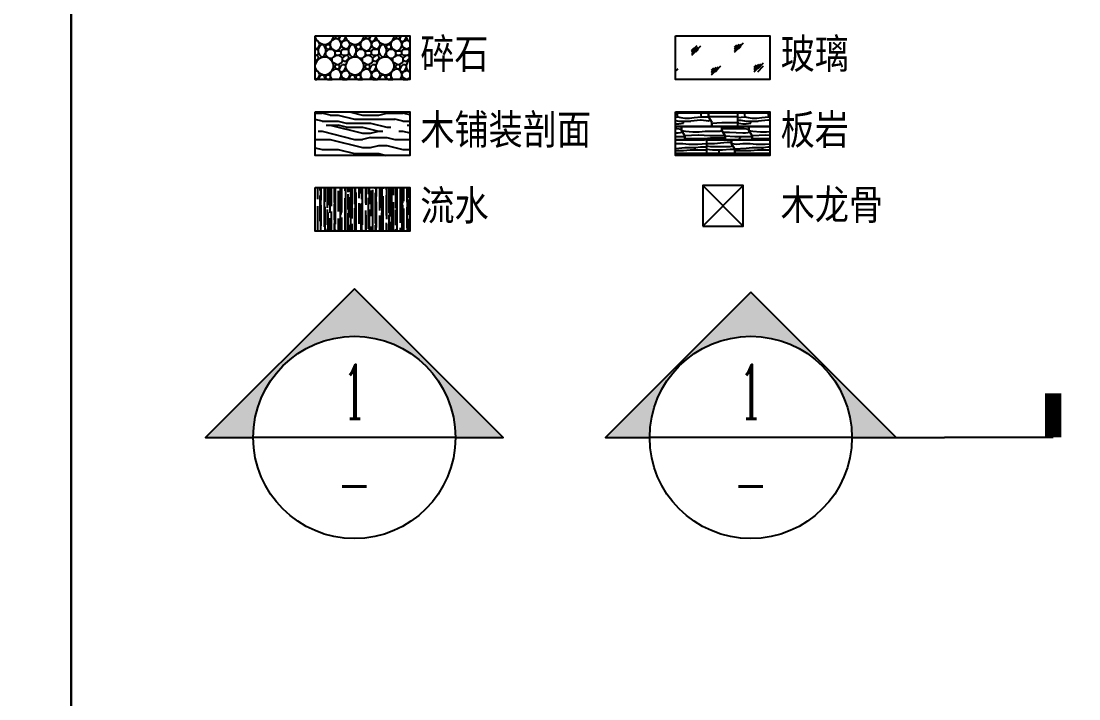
# Model space of a CAD drawing. Header units: millimetres. Extents: x -1491330 to -1355454, y 1413078 to 1531173.
# Drawn here: x -1392808 to -1385117, y 1515250 to 1520178 of the extents above; entities that cross this region are included whole.
import ezdxf
from ezdxf.enums import TextEntityAlignment as Align

# ---------------------------------------------------------------- set-up
doc = ezdxf.new("R2010")
doc.units = ezdxf.units.MM
doc.header["$LTSCALE"] = 10
doc.layers.get('0').update_dxf_attribs({"linetype": 'CONTINUOUS'})
for name, color, linetype in [('DIM_IDEN', 3, 'CONTINUOUS'), ('DIM_SYMB', 3, 'CONTINUOUS'), ('L-Hatch', 8, 'CONTINUOUS'), ('PUB_TEXT', 7, 'CONTINUOUS')]:
    doc.layers.add(name, color=color, linetype=linetype)
doc.styles.add('_TCH_LABEL', font='COMPLEX', dxfattribs={"bigfont": 'GBCBIG'})
doc.styles.get("Standard").update_dxf_attribs({"font": 'tssdeng.shx', "width": 0.7, "bigfont": 'hztxt.shx'})

# ---------------------------------------------------------------- blocks, each defined once
blk = doc.blocks.new('*U28')
blk.add_hatch(color=256).paths.add_polyline_path([(0, 11.488), (-11.488, 0), (-8, 0, -1), (8, 0), (11.488, 0)])
blk.add_lwpolyline([(0, 11.488), (-11.488, 0), (-8, 0, -1), (8, 0), (11.488, 0), (0, 11.488)], format="xyb", close=True)
at = {"const_width": 1.312}
blk.add_lwpolyline([(23.917, 0), (23.917, 3.5)], dxfattribs=at)
for points in [[(8, 0), (15.334, 0)], [(21.334, 0), (15.334, 0)], [(23.917, 0), (18.667, 0)]]:
    blk.add_lwpolyline(points)
blk = doc.blocks.new('*U27')
blk.add_hatch(color=256).paths.add_polyline_path([(0, 11.766), (-11.766, 0), (-8, 0, -1), (8, 0), (11.766, 0)])
blk.add_lwpolyline([(0, 11.766), (-11.766, 0), (-8, 0, -1), (8, 0), (11.766, 0), (0, 11.766)], format="xyb", close=True)

msp = doc.modelspace()

# ---------------------------------------------------------------- hatches: boundary and pattern name
at = {"layer": 'L-Hatch'}
h = msp.add_hatch(dxfattribs=at)
h.set_pattern_fill('卵石砌体', color=256, scale=29.411765, style=0)
h.set_pattern_definition([(0, (-1390514.43, 1523613.56), (0, 220.588), [11.0294, -33.088, 11.0294, -165.441]), (0, (-1390459.29, 1523635.62), (0, 220.588), [11.03, -209.559]), (0, (-1390569.58, 1523657.67), (0, 220.588), [22.059, -198.529]), (0, (-1390624.73, 1523668.7), (0, 220.588), [33.088, -187.5]), (0, (-1390514.43, 1523679.73), (0, 220.588), [22.059, -22.059, 33.088, -143.3824]), (0, (-1390525.46, 1523712.82), (0, 220.588), [33.088, -187.5]), (0, (-1390580.6, 1523723.85), (0, 220.588), [33.088, -77.206, 33.088, -77.206]), (0, (-1390624.73, 1523756.94), (0, 220.588), [33.088, -11.0294, 11.0294, -165.441]), (0, (-1390481.34, 1523779), (0, 220.588), [11.029, -209.559]), (0, (-1390525.46, 1523801.06), (0, 220.588), [22.059, -198.529]), (90, (-1390668.84, 1523812.09), (-220.588, 1e-14), [22.059, -198.529]), (90, (-1390646.79, 1523657.67), (-220.588, 1e-14), [11.0294, -22.059, 33.088, -154.412]), (90, (-1390591.64, 1523679.73), (-220.588, 1e-14), [44.1176, -11.0294, 11.0294, -154.412]), (90, (-1390558.55, 1523734.88), (-220.588, 1e-14), [33.088, -187.5]), (90, (-1390547.52, 1523635.62), (-220.588, 1e-14), [22.059, -198.529]), (90, (-1390536.5, 1523812.09), (-220.588, 1e-14), [22.059, -198.529]), (90, (-1390525.46, 1523679.73), (-220.588, 1e-14), [22.059, -110.294, 11.0294, -77.206]), (90, (-1390492.37, 1523790.03), (-220.588, 1e-14), [11.0294, -11.0294, 11.0294, -187.5]), (90, (-1390481.34, 1523690.76), (-220.588, 1e-14), [22.059, -33.088, 22.059, -143.3824]), (90, (-1390470.32, 1523635.62), (-220.588, 1e-14), [22.059, -198.53]), (45, (-1390657.82, 1523635.62), (1e-14, 220.588), [31.196, -62.392, 46.794, -171.5775]), (45, (-1390668.84, 1523635.62), (1e-14, 220.588), [31.196, -280.763]), (45, (-1390547.52, 1523657.67), (1e-14, 220.588), [31.196, -280.763]), (45, (-1390569.58, 1523767.97), (1e-14, 220.588), [31.196, -280.763]), (45, (-1390470.32, 1523657.67), (1e-14, 220.588), [31.196, -280.763]), (45, (-1390657.82, 1523679.73), (1e-14, 220.588), [15.598, -296.361]), (45, (-1390635.76, 1523745.91), (1e-14, 220.588), [15.598, -296.361]), (45, (-1390613.7, 1523668.7), (1e-14, 220.588), [15.598, -296.361]), (45, (-1390591.64, 1523745.91), (1e-14, 220.588), [15.598, -296.361]), (45, (-1390525.46, 1523701.79), (1e-14, 220.588), [15.598, -296.361]), (45, (-1390525.46, 1523823.12), (1e-14, 220.588), [15.598, -296.361]), (45, (-1390503.4, 1523801.06), (1e-14, 220.588), [15.598, -296.361]), (45, (-1390492.37, 1523679.73), (1e-14, 220.588), [15.598, -296.361]), (45, (-1390481.34, 1523624.59), (1e-14, 220.588), [15.598, -296.361]), (45, (-1390481.34, 1523712.82), (1e-14, 220.588), [15.598, -296.361]), (45, (-1390481.34, 1523823.12), (1e-14, 220.588), [15.598, -296.361]), (45, (-1390470.32, 1523779), (1e-14, 220.588), [15.598, -296.361]), (135, (-1390514.43, 1523801.06), (-220.588, 1e-14), [15.598, -296.361]), (135, (-1390492.37, 1523823.12), (-220.588, 1e-14), [15.598, -296.361]), (135, (-1390481.34, 1523779), (-220.588, 1e-14), [15.598, -296.361]), (135, (-1390448.26, 1523823.12), (-220.588, 1e-14), [15.598, -296.361]), (135, (-1390558.55, 1523745.91), (-220.588, 1e-14), [15.598, -296.361]), (135, (-1390580.61, 1523723.85), (-220.588, 1e-14), [15.598, -296.361]), (135, (-1390646.79, 1523668.7), (-220.588, 1e-14), [15.598, -296.361]), (135, (-1390624.73, 1523668.7), (-220.588, 1e-14), [15.598, -296.361]), (135, (-1390602.67, 1523745.91), (-220.588, 1e-14), [15.598, -296.361]), (135, (-1390646.79, 1523712.82), (-220.588, 1e-14), [15.598, -296.361]), (135, (-1390514.43, 1523679.73), (-220.588, 1e-14), [15.598, -296.361]), (135, (-1390481.34, 1523701.79), (-220.588, 1e-14), [15.598, -296.361]), (135, (-1390470.32, 1523657.67), (-220.588, 1e-14), [15.598, -296.361]), (135, (-1390470.32, 1523679.73), (-220.588, 1e-14), [15.598, -296.361]), (135, (-1390459.29, 1523635.62), (-220.588, 1e-14), [15.598, -296.361]), (135, (-1390635.76, 1523767.97), (-220.588, 1e-14), [31.196, -280.763]), (135, (-1390525.46, 1523701.79), (-220.588, 1e-14), [31.196, -280.763]), (135, (-1390536.49, 1523624.59), (-220.588, 1e-14), [77.99, -233.969]), (26.565, (-1390668.845, 1523723.85), (220.5882, 2e-06), [24.662, -468.589]), (26.565, (-1390635.76, 1523657.67), (220.5882, 2e-06), [24.662, -468.589]), (26.565, (-1390591.64, 1523756.94), (220.5882, 2e-06), [24.662, -468.589]), (26.565, (-1390503.4, 1523613.56), (220.5882, 2e-06), [24.662, -468.589]), (26.565, (-1390536.49, 1523668.7), (220.5882, 2e-06), [24.662, -468.589]), (26.565, (-1390514.43, 1523712.82), (220.5882, 2e-06), [24.662, -468.589]), (26.565, (-1390547.52, 1523790.03), (220.5882, 2e-06), [24.662, -468.589]), (26.565, (-1390470.32, 1523779), (220.5882, 2e-06), [24.662, -468.589]), (63.435, (-1390646.79, 1523723.85), (2e-07, 220.5882), [24.662, -468.589]), (63.435, (-1390646.79, 1523734.88), (2e-07, 220.5882), [24.662, -468.589]), (63.435, (-1390558.55, 1523767.97), (2e-07, 220.5882), [49.324, -443.927]), (63.435, (-1390481.345, 1523756.94), (2e-07, 220.5882), [24.662, -468.589]), (63.435, (-1390492.37, 1523723.85), (2e-07, 220.5882), [24.662, -468.589]), (63.435, (-1390602.67, 1523679.73), (2e-07, 220.5882), [24.662, -468.589]), (63.435, (-1390492.37, 1523801.06), (2e-07, 220.5882), [24.662, -468.589]), (63.435, (-1390459.29, 1523790.03), (2e-07, 220.5882), [24.662, -468.589]), (116.565, (-1390657.82, 1523790.03), (-2e-06, 220.5882), [24.662, -468.588]), (116.565, (-1390536.49, 1523613.56), (-2e-06, 220.5882), [24.662, -468.588]), (116.565, (-1390635.76, 1523756.94), (-2e-06, 220.5882), [24.662, -468.588]), (116.565, (-1390470.32, 1523734.88), (-2e-06, 220.5882), [24.662, -468.588]), (116.565, (-1390547.52, 1523723.85), (-2e-06, 220.5882), [24.662, -468.588]), (116.565, (-1390481.345, 1523767.97), (-2e-06, 220.5882), [24.662, -468.588]), (116.565, (-1390591.64, 1523723.85), (-2e-06, 220.5882), [24.662, -468.588]), (116.565, (-1390635.76, 1523679.73), (-2e-06, 220.5882), [24.662, -468.588]), (153.435, (-1390646.79, 1523779), (-220.5882, 2e-07), [24.662, -468.589]), (153.435, (-1390569.58, 1523657.67), (-220.5882, 2e-07), [24.662, -468.589]), (153.435, (-1390613.7, 1523756.94), (-220.5882, 2e-07), [24.662, -468.589]), (153.435, (-1390481.345, 1523668.7), (-220.5882, 2e-07), [24.662, -468.589]), (153.435, (-1390514.43, 1523613.56), (-220.5882, 2e-07), [24.662, -468.589]), (153.435, (-1390492.37, 1523790.03), (-220.5882, 2e-07), [24.662, -468.589]), (153.435, (-1390525.46, 1523712.82), (-220.5882, 2e-07), [24.662, -468.589]), (153.435, (-1390646.79, 1523779), (-220.5882, 2e-07), [24.662, -468.589]), (153.435, (-1390448.26, 1523723.85), (-220.5882, 2e-07), [24.662, -468.589]), (243.435, (-1390657.82, 1523635.62), (-2e-07, -220.5882), [24.662, -468.589])])
h.paths.add_polyline_path([(-1390668.8, 1520070), (-1390668.8, 1519753.1), (-1389982.7, 1519753.1), (-1389982.7, 1520070)])
h = msp.add_hatch(dxfattribs=at)
h.set_pattern_fill('玻璃1', color=256, scale=29.411765, style=0)
h.set_pattern_definition([(45, (-1251627.07, 1532047.1), (-144.0834, 144.0834), [65.88235, -169.41176]), (45, (-1251598.83, 1532058.87), (-144.0834, 144.0834), [28.2353, -207.05882]), (45, (-1251627.07, 1532058.87), (-144.0834, 144.0834), [47.05882, -188.2353]), (45, (-1251612.95, 1532047.1), (158.05916, -158.05916), [58.82353, -176.4706]), (45, (-1251627.07, 1532035.34), (-144.0834, 144.0834), [94.11765, -141.17647]), (45, (-1251627.07, 1532070.64), (-144.0834, 144.0834), [23.5294, -211.7647])])
h.paths.add_polyline_path([(-1388049.4, 1520070), (-1388049.4, 1519753.1), (-1387363.2, 1519753.1), (-1387363.2, 1520070)])
h = msp.add_hatch(dxfattribs=at)
h.set_pattern_fill('木纹02', color=256, scale=147.058824, style=0)
h.set_pattern_definition([(0, (-1423620.2, 1486376.6), (0, 588.235), [117.647, -176.4706, 58.8235, -235.294]), (0, (-1423208.4, 1486391.3), (0, 588.235), [117.647, -470.588]), (0, (-1423267.25, 1486420.7), (0, 588.235), [58.8235, -529.412]), (0, (-1423590.8, 1486435.4), (0, 588.235), [29.4118, -411.7647, 29.4118, -117.647]), (0, (-1423384.9, 1486464.8), (0, 588.235), [117.647, -176.4706, 29.4118, -264.706]), (0, (-1423531.96, 1486479.5), (0, 588.235), [88.235, -500]), (0, (-1423384.9, 1486494.23), (0, 588.235), [176.4706, -411.765]), (0, (-1423561.37, 1486508.94), (0, 588.235), [117.647, -470.588]), (0, (-1423326.1, 1486523.65), (0, 588.235), [294.118, -294.118]), (0, (-1423502.55, 1486553.06), (0, 588.235), [58.8235, -176.4706, 117.647, -235.294]), (0, (-1423090.8, 1486567.76), (0, 588.235), [117.647, -470.588]), (0, (-1423208.4, 1486582.47), (0, 588.235), [58.8235, -529.412]), (0, (-1423326.1, 1486597.2), (0, 588.235), [58.8235, -529.412]), (0, (-1423620.2, 1486611.9), (0, 588.235), [117.647, -470.588]), (0, (-1423326.1, 1486626.6), (0, 588.235), [117.647, -470.588]), (0, (-1423326.1, 1486656), (0, 588.235), [117.647, -117.647, 117.647, -235.294]), (0, (-1423443.7, 1486685.4), (0, 588.235), [58.8235, -294.1176, 117.647, -117.647]), (0, (-1423326.1, 1486700.1), (0, 588.235), [176.4706, -411.765]), (0, (-1423326.1, 1486729.5), (0, 588.235), [117.647, -470.588]), (0, (-1423561.37, 1486744.23), (0, 588.235), [176.4706, -235.294, 58.8235, -117.647]), (0, (-1423561.37, 1486773.65), (0, 588.235), [294.118, -294.118]), (0, (-1423208.4, 1486788.35), (0, 588.235), [58.8235, -529.412]), (0, (-1423384.9, 1486803.06), (0, 588.235), [117.647, -470.588]), (0, (-1423502.55, 1486817.76), (0, 588.235), [58.8235, -235.294, 58.8235, -235.294]), (0, (-1423561.37, 1486832.47), (0, 588.235), [58.8235, -176.4706, 117.647, -235.294]), (0, (-1423443.7, 1486847.2), (0, 588.235), [58.8235, -294.1176, 58.8235, -176.4706]), (0, (-1423326.1, 1486861.9), (0, 588.235), [176.4706, -411.765]), (0, (-1423561.37, 1486891.3), (0, 588.235), [117.647, -470.588]), (0, (-1423267.25, 1486906), (0, 588.235), [58.8235, -529.412]), (0, (-1423149.6, 1486920.7), (0, 588.235), [58.8235, -529.412]), (14.03624, (-1423208.43, 1486420.7), (588.2353, -2e-08), [60.588, -2364.768]), (14.03624, (-1423149.6, 1486553.06), (588.2353, -2e-08), [60.588, -2364.768]), (14.03624, (-1423208.43, 1486906), (588.2353, -2e-08), [60.588, -2364.768]), (14.03624, (-1423384.9, 1486685.41), (588.2353, -2e-08), [60.588, -2364.768]), (14.03624, (-1423267.25, 1486773.65), (588.2353, -2e-08), [60.588, -2364.768]), (14.03624, (-1423208.43, 1486729.53), (588.2353, -2e-08), [60.588, -2364.768]), (14.03624, (-1423502.55, 1486832.47), (588.2353, -2e-08), [60.588, -2364.768]), (14.03624, (-1423267.25, 1486803.06), (588.2353, -2e-08), [60.588, -2364.768]), (14.03624, (-1423149.6, 1486582.47), (588.2353, -2e-08), [121.1765, -2304.18]), (14.03624, (-1423208.43, 1486626.59), (588.2353, -2e-08), [121.1765, -2304.18]), (14.03624, (-1423208.43, 1486656), (588.2353, -2e-08), [121.1765, -2304.18]), (165.96376, (-1423384.9, 1486464.82), (-588.2353, -2e-08), [60.5882, -121.1765, 60.5882, -2183.0033]), (165.96376, (-1423502.55, 1486553.06), (-588.2353, -2e-08), [60.588, -2364.768]), (165.96376, (-1423502.55, 1486817.76), (-588.2353, -2e-08), [121.1765, -2304.18]), (194.03624, (-1423208.43, 1486391.3), (-588.2353, 2e-08), [60.588, -2364.768]), (345.96376, (-1423090.78, 1486391.3), (588.2353, 2e-08), [60.588, -2364.768]), (345.96376, (-1423267.25, 1486597.18), (588.2353, 2e-08), [60.588, -2364.768]), (345.96376, (-1423149.6, 1486700.12), (588.2353, 2e-08), [60.588, -2364.768]), (345.96376, (-1423384.9, 1486744.23), (588.2353, 2e-08), [60.588, -2364.768]), (345.96376, (-1423443.72, 1486817.76), (588.2353, 2e-08), [60.588, -2364.768]), (345.96376, (-1423384.9, 1486847.18), (588.2353, 2e-08), [60.588, -2364.768]), (345.96376, (-1423384.9, 1486744.23), (588.2353, 2e-08), [60.588, -2364.768]), (345.96376, (-1423208.43, 1486832.47), (588.2353, 2e-08), [242.353, -2183.003]), (345.96376, (-1423561.37, 1486435.41), (588.2353, 2e-08), [242.353, -2183.003]), (345.96376, (-1423502.55, 1486479.53), (588.2353, 2e-08), [242.353, -2183.003]), (345.96376, (-1423443.72, 1486508.94), (588.2353, 2e-08), [60.5882, -121.1765, 121.1765, -2122.415]), (345.96376, (-1423443.72, 1486553.06), (588.2353, 2e-08), [121.1765, -121.1765, 121.1765, -2061.8268]), (345.96376, (-1423502.55, 1486611.88), (588.2353, 2e-08), [242.353, -2183.003]), (345.96376, (-1423561.37, 1486656), (588.2353, 2e-08), [242.353, -2183.003]), (345.96376, (-1423561.37, 1486685.41), (588.2353, 2e-08), [242.353, -2183.003]), (345.96376, (-1423149.6, 1486861.88), (588.2353, 2e-08), [60.588, -2364.768]), (345.96377, (-1423090.78, 1486920.7), (588.2353, 0.0001), [121.1765, -2304.18]), (345.96377, (-1423443.72, 1486891.3), (588.2353, 0.0001), [121.1765, -2304.18]), (345.96376, (-1423502.55, 1486376.59), (588.2353, 1e-05), [242.353, -2183.003]), (345.96376, (-1423149.6, 1486788.35), (588.2353, 1e-05), [181.765, -2243.5915]), (345.96376, (-1423090.78, 1486744.23), (588.2353, 1e-05), [363.5294, -2061.827])])
h.paths.add_polyline_path([(-1390668.8, 1519518.5), (-1390668.8, 1519201.6), (-1389982.7, 1519201.6), (-1389982.7, 1519518.5)])
h = msp.add_hatch(dxfattribs=at)
h.set_pattern_fill('CLSTN', color=256, scale=294.117647, pattern_type=2)
h.set_pattern_definition([(270, (-1269735.96, 1632993.8), (490, -9e-14), [98, -392]), (270, (-1269245.96, 1632993.8), (490, -9e-14), [98, -392]), (180, (-1269500.76, 1632626.3), (-6e-14, -490), [9.8, -480.2]), (270, (-1269510.56, 1632699.8), (490, -9e-14), [98, -392]), (296.56505, (-1269270.46, 1632773.3), (490, -490.00002), [10.9567, -1084.7166]), (270, (-1269270.46, 1632783.1), (490, -9e-14), [9.8, -480.2]), (288.43495, (-1269275.36, 1632797.8), (490.00002, -979.99999), [15.4952, -1534.0209]), (315, (-1269471.36, 1632817.4), (490, -1e-13), [6.9296, -686.035]), (63.43495, (-1269471.36, 1632817.4), (-4e-06, 490), [21.9135, -1073.7599]), (270, (-1269466.46, 1632812.5), (490, -9e-14), [14.7, -475.3]), (270, (-1269461.56, 1632851.7), (490, -9e-14), [14.7, -475.3]), (270, (-1269446.86, 1632895.8), (490, -9e-14), [24.5, -465.5]), (296.56505, (-1269476.26, 1632881.1), (490, -490.00002), [10.9567, -1084.7166]), (270, (-1269471.36, 1632871.3), (490, -9e-14), [19.6, -470.4]), (225, (-1269481.16, 1633018.3), (-7e-14, -490), [34.6482, -658.3164]), (0, (-1269466.46, 1633018.3), (0, 490), [63.7, -426.3]), (0, (-1269530.16, 1633018.3), (0, 490), [63.7, -426.3]), (355.91438, (-1269598.764, 1633023.193), (490.000002, -2.6e-05), [68.7748, -6808.703]), (0, (-1269564.46, 1632925.2), (0, 490), [34.3, -455.7]), (5.19443, (-1269618.364, 1632920.293), (4899.999891, 489.999991), [54.1223, -5358.1047]), (0, (-1269647.76, 1632920.3), (0, 490), [29.4, -460.6]), (281.30993, (-1269647.76, 1632920.29), (489.99992, -1960.00002), [24.9852, -2473.5344]), (0, (-1269691.86, 1632920.3), (0, 490), [44.1, -445.9]), (353.65981, (-1269735.964, 1632925.193), (490, 1.7e-05), [44.3714, -4392.7674]), (14.03624, (-1269564.46, 1632944.79), (1470.00001, 489.99999), [20.2032, -2000.1185]), (0, (-1269608.56, 1632944.8), (0, 490), [44.1, -445.9]), (0, (-1269657.56, 1632944.8), (0, 490), [49, -441]), (0, (-1269706.56, 1632944.8), (0, 490), [49, -441]), (350.53768, (-1269735.964, 1632949.69), (490.000007, 2e-05), [29.8055, -2950.7482]), (180, (-1269696.76, 1632964.4), (-6e-14, -490), [39.2, -450.8]), (180, (-1269677.16, 1632964.4), (-6e-14, -490), [19.6, -470.4]), (186.34019, (-1269633.064, 1632969.293), (-3919.999916, -489.999872), [44.3714, -4392.7674]), (185.71059, (-1269584.064, 1632974.193), (-4410.000078, -489.999765), [49.2444, -4875.1947]), (180, (-1269554.66, 1632974.2), (-6e-14, -490), [29.4, -460.6]), (351.8699, (-1269461.564, 1633077.09), (490.000013, 2e-05), [34.6482, -3430.175]), (0, (-1269544.86, 1633077.1), (0, 490), [83.3, -406.7]), (36.8699, (-1269544.86, 1633077.09), (489.999997, 490.000003), [24.5, -2425.5]), (0, (-1269574.26, 1633077.1), (0, 490), [29.4, -460.6]), (0, (-1269623.26, 1633077.1), (0, 490), [49, -441]), (180, (-1269584.06, 1633047.7), (-6e-14, -490), [29.4, -460.6]), (180, (-1269569.36, 1633047.7), (-6e-14, -490), [14.7, -475.3]), (177.13759, (-1269471.364, 1633042.793), (-490.000001, 3.94e-05), [98.1224, -9714.12]), (180, (-1269451.76, 1633042.8), (-6e-14, -490), [19.6, -470.4]), (188.1301, (-1269417.464, 1633047.69), (-2939.999985, -489.999877), [34.6482, -3430.175]), (18.43495, (-1269147.96, 1633057.5), (980, 490), [15.4952, -1534.0209]), (0, (-1269221.46, 1633057.5), (0, 490), [73.5, -416.5]), (0, (-1269255.76, 1633057.5), (0, 490), [34.3, -455.7]), (6.34019, (-1269299.864, 1633052.593), (3919.9999, 489.999995), [44.3714, -4392.7674]), (0, (-1269343.96, 1633052.6), (0, 490), [44.1, -445.9]), (354.80557, (-1269397.864, 1633057.493), (490.000005, -8e-06), [54.1223, -5358.1047]), (350.53768, (-1269427.264, 1633062.39), (490.000007, 2e-05), [29.8055, -2950.7482]), (182.86241, (-1269304.764, 1633028.093), (-9310.0000752, -490.000783), [98.1224, -9714.12]), (176.63354, (-1269221.464, 1633023.193), (-489.9999983, -4.7e-06), [83.444, -8260.9553]), (180, (-1269108.76, 1633023.2), (-6e-14, -490), [112.7, -377.3]), (0, (-1269157.76, 1633008.5), (0, 490), [49, -441]), (0, (-1269216.56, 1633008.5), (0, 490), [58.8, -431.2]), (6.34019, (-1269260.664, 1633003.593), (3919.9999, 489.999995), [44.3714, -4392.7674]), (0, (-1269314.56, 1633003.6), (0, 490), [53.9, -436.1]), (315, (-1269314.56, 1633003.6), (490, -1e-13), [13.8593, -679.1054]), (0, (-1269402.76, 1633003.6), (0, 490), [88.2, -401.8]), (172.87498, (-1269515.464, 1632959.493), (-489.999987, 3.2e-05), [39.505, -3911.0012]), (186.34019, (-1269471.364, 1632964.393), (-3919.999916, -489.999872), [44.3714, -4392.7674]), (180, (-1269417.46, 1632964.4), (-6e-14, -490), [53.9, -436.1]), (173.65981, (-1269373.364, 1632959.493), (-490, -1.7e-05), [44.3714, -4392.7674]), (180, (-1269309.66, 1632959.5), (-6e-14, -490), [63.7, -426.3]), (184.39871, (-1269245.964, 1632964.393), (-5880.000065, -490.000486), [63.8882, -6324.9303]), (183.36646, (-1269446.864, 1632930.093), (-7840.000129, -489.9999154), [83.444, -8260.9553]), (186.34019, (-1269402.764, 1632934.993), (-3919.999916, -489.999872), [44.3714, -4392.7674]), (180, (-1269324.36, 1632935), (-6e-14, -490), [78.4, -411.6]), (236.30993, (-1269324.36, 1632935), (-490.00004, -979.99998), [17.6672, -1749.0529]), (188.1301, (-1269290.064, 1632939.89), (-2939.999985, -489.999877), [34.6482, -3430.175]), (180, (-1269245.96, 1632939.9), (-6e-14, -490), [44.1, -445.9]), (0, (-1269363.56, 1632920.3), (0, 490), [117.6, -372.4]), (5.710593, (-1269412.564, 1632915.393), (4410.000051, 490.000003), [49.2444, -4875.1947]), (0, (-1269530.16, 1632915.4), (0, 490), [117.6, -372.4]), (0, (-1269221.46, 1632827.2), (0, 490), [78.4, -411.6]), (353.65981, (-1269265.564, 1632832.093), (490, 1.7e-05), [44.3714, -4392.7674]), (355.23636, (-1269324.364, 1632836.993), (489.99999, 1.5e-05), [59.0038, -5841.3776]), (0, (-1269383.16, 1632837), (0, 490), [58.8, -431.2]), (36.8699, (-1269383.16, 1632836.99), (489.999997, 490.000003), [24.5, -2425.5]), (0, (-1269461.56, 1632837), (0, 490), [78.4, -411.6]), (180, (-1269363.56, 1632851.7), (-6e-14, -490), [107.8, -382.2]), (174.80557, (-1269309.664, 1632846.793), (-490.000005, 8e-06), [54.1223, -5358.1047]), (180, (-1269255.76, 1632846.8), (-6e-14, -490), [53.9, -436.1]), (90, (-1269255.76, 1632846.8), (-490, 3e-14), [19.6, -470.4]), (175.23636, (-1269196.964, 1632841.893), (-489.99999, -1.5e-05), [59.0038, -5841.3776]), (180, (-1269152.86, 1632841.9), (-6e-14, -490), [44.1, -445.9]), (0, (-1269260.66, 1632866.4), (0, 490), [93.1, -396.9]), (355.91438, (-1269329.264, 1632871.293), (490.000002, -2.6e-05), [68.7748, -6808.703]), (0, (-1269471.36, 1632871.3), (0, 490), [142.1, -347.9]), (180, (-1269206.76, 1632601.8), (-6e-14, -490), [294, -196]), (270, (-1269206.76, 1632631.2), (490, -9e-14), [29.4, -460.6]), (302.00538, (-1269231.264, 1632670.393), (979.99992, -1470.000056), [46.2265, -4576.4241]), (270, (-1269231.26, 1632699.8), (490, -9e-14), [29.4, -460.6]), (0, (-1269525.26, 1632699.8), (0, 490), [294, -196]), (0, (-1269721.26, 1632699.8), (0, 490), [196, -294]), (90, (-1269721.26, 1632670.4), (-490, 3e-14), [29.4, -460.6]), (122.00538, (-1269696.764, 1632631.193), (-979.99992, 1470.000056), [46.2265, -4576.4241]), (90, (-1269696.76, 1632601.8), (-490, 3e-14), [29.4, -460.6]), (180, (-1269500.76, 1632601.8), (-6e-14, -490), [196, -294]), (302.00538, (-1269397.864, 1632768.393), (979.99992, -1470.000056), [46.2265, -4576.4241]), (270, (-1269397.86, 1632797.8), (490, -9e-14), [29.4, -460.6]), (0, (-1269593.86, 1632797.8), (0, 490), [196, -294]), (90, (-1269593.86, 1632768.4), (-490, 3e-14), [29.4, -460.6]), (122.00538, (-1269569.364, 1632729.193), (-979.99992, 1470.000056), [46.2265, -4576.4241]), (90, (-1269569.36, 1632699.8), (-490, 3e-14), [29.4, -460.6]), (180, (-1269373.36, 1632699.8), (-6e-14, -490), [196, -294]), (270, (-1269373.36, 1632729.2), (490, -9e-14), [29.4, -460.6]), (90, (-1269373.36, 1632699.8), (-490, 3e-14), [29.4, -460.6]), (180, (-1269079.36, 1632699.8), (-6e-14, -490), [294, -196]), (270, (-1269079.36, 1632729.2), (490, -9e-14), [29.4, -460.6]), (302.00538, (-1269103.864, 1632768.393), (979.99992, -1470.000056), [46.2265, -4576.4241]), (270, (-1269103.86, 1632797.8), (490, -9e-14), [29.4, -460.6]), (0, (-1269397.86, 1632797.8), (0, 490), [294, -196]), (90, (-1269397.86, 1632768.4), (-490, 3e-14), [29.4, -460.6]), (122.00538, (-1269373.364, 1632729.193), (-979.99992, 1470.000056), [46.2265, -4576.4241]), (302.00538, (-1269554.664, 1632964.393), (979.99992, -1470.000056), [46.2265, -4576.4241]), (270, (-1269554.66, 1632993.8), (490, -9e-14), [29.4, -460.6]), (0, (-1269735.96, 1632993.8), (0, 490), [181.3, -308.7]), (180, (-1269530.16, 1632895.8), (-6e-14, -490), [205.8, -284.2]), (270, (-1269530.16, 1632925.2), (490, -9e-14), [29.4, -460.6]), (90, (-1269530.16, 1632895.8), (-490, 3e-14), [29.4, -460.6]), (180, (-1269236.16, 1632895.8), (-6e-14, -490), [294, -196]), (0, (-1269554.66, 1632993.8), (0, 490), [294, -196]), (90, (-1269554.66, 1632964.4), (-490, 3e-14), [29.4, -460.6]), (122.00538, (-1269530.164, 1632925.193), (-979.99992, 1470.000056), [46.2265, -4576.4241]), (90, (-1269402.76, 1632993.8), (-490, 3e-14), [29.4, -460.6]), (180, (-1269108.76, 1632993.8), (-6e-14, -490), [294, -196]), (270, (-1269108.76, 1633023.2), (490, -9e-14), [29.4, -460.6]), (302.00538, (-1269133.264, 1633062.393), (979.99992, -1470.000056), [46.2265, -4576.4241]), (270, (-1269133.26, 1633091.8), (490, -9e-14), [29.4, -460.6]), (0, (-1269427.26, 1633091.8), (0, 490), [294, -196]), (90, (-1269427.26, 1633062.4), (-490, 3e-14), [29.4, -460.6]), (122.00538, (-1269402.764, 1633023.193), (-979.99992, 1470.000056), [46.2265, -4576.4241]), (302.00538, (-1269427.264, 1633062.393), (979.99992, -1470.000056), [46.2265, -4576.4241]), (270, (-1269427.26, 1633091.8), (490, -9e-14), [29.4, -460.6]), (0, (-1269623.26, 1633091.8), (0, 490), [196, -294]), (90, (-1269623.26, 1633062.4), (-490, 3e-14), [29.4, -460.6]), (122.00538, (-1269598.764, 1633023.193), (-979.99992, 1470.000056), [46.2265, -4576.4241]), (90, (-1269598.76, 1632993.8), (-490, 3e-14), [29.4, -460.6]), (180, (-1269402.76, 1632993.8), (-6e-14, -490), [196, -294]), (270, (-1269402.76, 1633023.2), (490, -9e-14), [29.4, -460.6]), (0, (-1269657.56, 1632895.8), (0, 490), [196, -294]), (90, (-1269657.56, 1632866.4), (-490, 3e-14), [29.4, -460.6]), (122.00538, (-1269633.064, 1632827.193), (-979.99992, 1470.000056), [46.2265, -4576.4241]), (90, (-1269633.06, 1632797.8), (-490, 3e-14), [29.4, -460.6]), (180, (-1269461.56, 1632797.8), (-6e-14, -490), [171.5, -318.5]), (180, (-1269437.06, 1632797.8), (-6e-14, -490), [24.5, -465.5]), (180, (-1269143.06, 1632797.8), (-6e-14, -490), [294, -196]), (270, (-1269143.06, 1632827.2), (490, -9e-14), [29.4, -460.6]), (302.00538, (-1269167.564, 1632866.393), (979.99992, -1470.000056), [46.2265, -4576.4241]), (270, (-1269167.56, 1632895.8), (490, -9e-14), [29.4, -460.6]), (0, (-1269461.56, 1632895.8), (0, 490), [294, -196]), (0, (-1269505.66, 1632817.4), (0, 490), [34.3, -455.7]), (5.710593, (-1269554.664, 1632812.493), (4410.000051, 490.000003), [49.2444, -4875.1947]), (0, (-1269633.06, 1632812.5), (0, 490), [78.4, -411.6]), (0, (-1269520.36, 1632856.6), (0, 490), [49, -441]), (78.69007, (-1269520.36, 1632856.59), (-7e-06, 490), [24.9852, -2473.5344]), (0, (-1269549.76, 1632856.6), (0, 490), [29.4, -460.6]), (4.085617, (-1269618.364, 1632851.693), (6369.9999686, 490.0000014), [68.7748, -6808.703]), (0, (-1269647.76, 1632851.7), (0, 490), [29.4, -460.6]), (198.43495, (-1269628.16, 1632876.2), (-979.99999, -490.00002), [30.9903, -1518.5257]), (185.71059, (-1269579.164, 1632881.093), (-4410.000078, -489.999765), [49.2444, -4875.1947]), (180, (-1269554.66, 1632881.1), (-6e-14, -490), [24.5, -465.5]), (108.43495, (-1269554.66, 1632881.1), (-490.00002, 979.99999), [15.4952, -1534.0209]), (180, (-1269476.26, 1632881.1), (-6e-14, -490), [78.4, -411.6]), (0, (-1269143.06, 1632729.2), (0, 490), [63.7, -426.3]), (0, (-1269206.76, 1632729.2), (0, 490), [63.7, -426.3]), (355.91438, (-1269275.364, 1632734.093), (490.000002, -2.6e-05), [68.7748, -6808.703]), (2.862405, (-1269373.364, 1632729.193), (9310.0001163, 490.000003), [98.1224, -9714.12]), (0, (-1269196.96, 1632768.4), (0, 490), [93.1, -396.9]), (4.763642, (-1269255.764, 1632763.493), (5389.999902, 489.999993), [59.0038, -5841.3776]), (0, (-1269314.56, 1632763.5), (0, 490), [58.8, -431.2]), (356.63354, (-1269397.864, 1632768.393), (489.9999983, 4.7e-06), [83.444, -8260.9553]), (123.69007, (-1269461.56, 1632729.2), (-490.00002, 489.99997), [17.6672, -1749.0529]), (180, (-1269373.36, 1632729.2), (-6e-14, -490), [88.2, -401.8]), (348.69007, (-1269407.66, 1632748.79), (490, 2.4e-05), [24.9852, -2473.5344]), (4.763642, (-1269466.464, 1632743.893), (5389.999902, 489.999993), [59.0038, -5841.3776]), (0, (-1269579.16, 1632743.9), (0, 490), [112.7, -377.3]), (90, (-1269486.06, 1632768.4), (-490, 3e-14), [9.8, -480.2]), (0, (-1269593.86, 1632768.4), (0, 490), [107.8, -382.2]), (356.82017, (-1269486.064, 1632778.193), (489.999986, 2e-06), [88.336, -8745.2647]), (0, (-1269593.86, 1632778.2), (0, 490), [107.8, -382.2]), (0, (-1269564.46, 1632631.2), (0, 490), [53.9, -436.1]), (0, (-1269623.26, 1632631.2), (0, 490), [58.8, -431.2]), (3.814075, (-1269696.764, 1632626.293), (6860.00009, 490.0000014), [73.6631, -7292.652]), (180, (-1269510.56, 1632670.4), (-6e-14, -490), [210.7, -279.3]), (184.08562, (-1269290.064, 1632645.893), (-6369.999941, -490.000357), [68.7748, -6808.703]), (180, (-1269285.16, 1632645.9), (-6e-14, -490), [4.9, -485.1]), (174.80557, (-1269231.264, 1632640.993), (-490.000005, 8e-06), [54.1223, -5358.1047]), (198.43495, (-1269216.56, 1632645.9), (-979.99999, -490.00002), [15.4952, -1534.0209]), (90, (-1269412.56, 1632626.3), (-490, 3e-14), [14.7, -475.3]), (8.1301, (-1269446.864, 1632621.39), (2939.999966, 489.999995), [34.6482, -3430.175]), (0, (-1269471.36, 1632621.4), (0, 490), [24.5, -465.5]), (350.53768, (-1269500.764, 1632626.29), (490.000007, 2e-05), [29.8055, -2950.7482]), (279.46232, (-1269290.064, 1632699.79), (489.999908, -2450.00002), [29.8055, -2950.7482]), (279.46232, (-1269461.564, 1632699.79), (489.999908, -2450.00002), [29.8055, -2950.7482]), (0, (-1269407.66, 1632641), (0, 490), [49, -441]), (0, (-1269446.86, 1632641), (0, 490), [39.2, -450.8]), (352.87498, (-1269486.064, 1632645.893), (489.999987, -3.2e-05), [39.505, -3911.0012]), (0, (-1269510.56, 1632645.9), (0, 490), [24.5, -465.5]), (0, (-1269285.16, 1632670.4), (0, 490), [53.9, -436.1]), (5.710593, (-1269334.164, 1632665.493), (4410.000051, 490.000003), [49.2444, -4875.1947]), (8.1301, (-1269368.464, 1632660.59), (2939.999966, 489.999995), [34.6482, -3430.175]), (0, (-1269402.76, 1632660.6), (0, 490), [34.3, -455.7]), (350.53768, (-1269432.164, 1632665.49), (490.000007, 2e-05), [29.8055, -2950.7482]), (348.69007, (-1269456.66, 1632670.39), (490, 2.4e-05), [24.9852, -2473.5344]), (5.19443, (-1269510.564, 1632665.493), (4899.999891, 489.999991), [54.1223, -5358.1047])])
h.paths.add_polyline_path([(-1388049.4, 1519518.5), (-1388049.4, 1519201.6), (-1387363.2, 1519201.6), (-1387363.2, 1519518.5)])
h = msp.add_hatch(dxfattribs=at)
h.set_pattern_fill('AR-RROOF', color=256, scale=29.411765, angle=90, style=0)
h.set_pattern_definition([(90, (-1376104.197, 1492994.457), (-37.35294, 82.17647), [560.2941, -74.7059, 186.7647, -37.35294]), (90, (-1376122.874, 1493044.136), (-49.67941, -37.35294), [112.05882, -12.32647, 224.11765, -28.0147]), (90, (-1376135.947, 1493013.133), (-25.02647, 194.235294), [298.82353, -52.29412, 149.41176, -37.35294])])
h.paths.add_polyline_path([(-1390668.8, 1518967.1), (-1390668.8, 1518650.1), (-1389982.7, 1518650.1), (-1389982.7, 1518967.1)])

# ---------------------------------------------------------------- linework, layer by layer
for points in [[(-1417444.8, 1528427.7), (-1392444.8, 1528427.7), (-1392444.8, 1498427.7), (-1417444.8, 1498427.7)], [(-1392444.8, 1528427.7), (-1367444.8, 1528427.7), (-1367444.8, 1498427.7), (-1392444.8, 1498427.7)], [(-1390668.8, 1520070), (-1389982.7, 1520070), (-1389982.7, 1519753.1), (-1390668.8, 1519753.1)], [(-1388049.4, 1520070), (-1387363.2, 1520070), (-1387363.2, 1519753.1), (-1388049.4, 1519753.1)], [(-1390668.8, 1519518.5), (-1389982.7, 1519518.5), (-1389982.7, 1519201.6), (-1390668.8, 1519201.6)], [(-1388049.4, 1519518.5), (-1387363.2, 1519518.5), (-1387363.2, 1519201.6), (-1388049.4, 1519201.6)], [(-1390668.8, 1518967.1), (-1389982.7, 1518967.1), (-1389982.7, 1518650.1), (-1390668.8, 1518650.1)], [(-1387852.3, 1518687.9), (-1387558.2, 1518687.9), (-1387558.2, 1518982), (-1387852.3, 1518982)]]:
    msp.add_lwpolyline(points, close=True)
at = {"layer": 'DIM_IDEN'}
for p, q in [((-1389649.5, 1517150.9), (-1391120.1, 1517150.9)), ((-1386767.2, 1517150.9), (-1388237.8, 1517150.9))]:
    msp.add_line(p, q, dxfattribs=at)
for centre in [(-1390384.8, 1517150.9), (-1387502.5, 1517150.9)]:
    msp.add_circle(centre, 735.3, dxfattribs=at)
at = {"layer": 'L-Hatch'}
for points in [[(-1387852.3, 1518982), (-1387558.2, 1518687.9)], [(-1387558.2, 1518982), (-1387852.3, 1518687.9)]]:
    msp.add_lwpolyline(points, dxfattribs=at)

# ---------------------------------------------------------------- block references
at = {"layer": 'DIM_SYMB', "xscale": 91.91176470588236, "yscale": 91.91176470588236, "zscale": 91.91176470588236}
for name, p in [('*U27', (-1390384.8, 1517150.9)), ('*U28', (-1387502.5, 1517150.9))]:
    msp.add_blockref(name, p, dxfattribs=at)

# ---------------------------------------------------------------- texts
at = {"layer": 'DIM_IDEN', "color": 7, "style": '_TCH_LABEL'}
for p, p2 in [((-1390469.2, 1517285.6), (-1390300.5, 1517285.6)), ((-1387586.8, 1517285.6), (-1387418.1, 1517285.6))]:
    msp.add_text('1', height=393.7, dxfattribs=at).set_placement(p, p2, align=Align.FIT)
at = {"layer": 'DIM_IDEN', "color": 7, "style": '_TCH_LABEL', "width": 0.777778}
for p, p2 in [((-1390512.8, 1516631), (-1390256.9, 1516631)), ((-1387630.4, 1516631), (-1387374.5, 1516631))]:
    msp.add_text('-', height=383.8, dxfattribs=at).set_placement(p, p2, align=Align.FIT)
at = {"layer": 'PUB_TEXT'}
for s, p in [('碎石', (-1389905.2, 1519808.7)), ('玻璃', (-1387285.7, 1519808.7)), ('木铺装剖面', (-1389905.2, 1519257.2)), ('板岩', (-1387285.7, 1519257.2)), ('流水', (-1389905.2, 1518705.7)), ('木龙骨', (-1387285.7, 1518710.4))]:
    msp.add_text(s, height=248.23, dxfattribs=at).set_placement(p)

doc.saveas('drawing.dxf')
